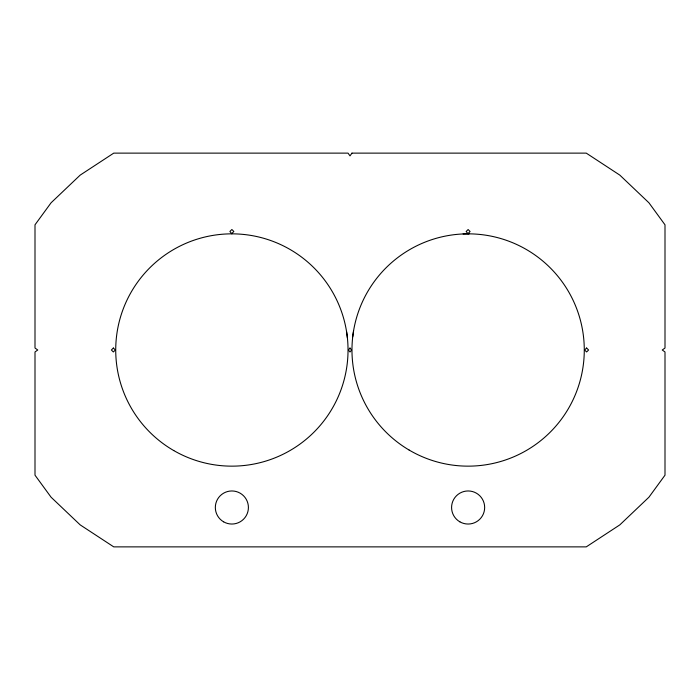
<?xml version="1.0" encoding="UTF-8"?>
<svg xmlns="http://www.w3.org/2000/svg" width="700" height="700" viewBox="0 0 700 700"><rect width="100%" height="100%" fill="white"/><g stroke="black" fill="none" stroke-linecap="round" stroke-linejoin="round"><path stroke-width="1.05" d="M352.721 336.822L353.57 330.803M231.875 233.45L233.844 231.481L231.875 229.513L229.906 231.481L231.875 233.844M468.125 233.476L470.094 231.507L468.125 229.539L466.156 231.507L468.125 233.87M463.085 233.949L469.166 233.852M346.605 331.826L347.392 337.855M351.969 153.125L350 155.881L348.031 153.125L113.75 153.125L80.176 175.123L51.083 202.781L35 224.822L35 348.031L37.756 350L35 351.969L35 475.177L51.083 497.219L80.176 524.878L113.75 546.875L586.25 546.875L619.824 524.878L648.918 497.219L665 475.177L665 351.969L662.244 350L665 348.031L665 224.822L648.918 202.781L619.824 175.123L586.25 153.125L351.969 153.125M350 348.066L348.425 350.009L350 352.004L351.575 350.079L350 348.066M113.356 348.031L111.388 350L113.356 351.969L115.325 350L113.356 348.031M586.617 348.031L584.649 350L586.617 351.969L588.586 350L586.617 348.031M223.606 521.824A16.537 16.537 0 0 0 248.412 507.5A16.537 16.537 0 0 0 223.606 493.176A16.537 16.537 0 0 0 223.606 521.824M459.856 521.824A16.537 16.537 0 0 0 484.662 507.5A16.537 16.537 0 0 0 459.856 493.176A16.537 16.537 0 0 0 459.856 521.824M173.801 450.59A116.156 116.156 0 0 0 348.031 350A116.156 116.156 0 0 0 173.793 249.41A116.156 116.156 0 0 0 173.801 450.59M409.15 450.065A116.156 116.156 0 0 0 584.273 351.041A116.156 116.156 0 0 0 410.953 248.885A116.156 116.156 0 0 0 409.15 450.065"/></g></svg>
